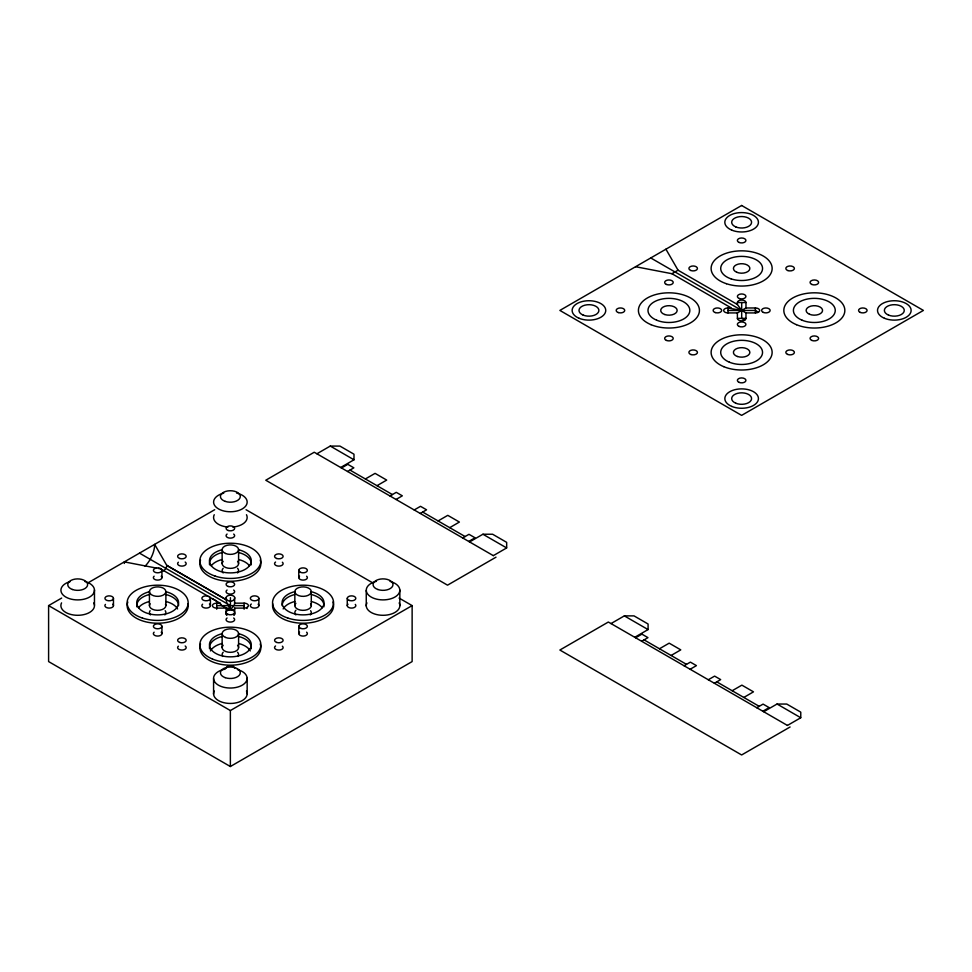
<?xml version="1.0" encoding="UTF-8"?>
<svg xmlns="http://www.w3.org/2000/svg" width="972" height="972" viewBox="0 0 972 972"><rect width="100%" height="100%" fill="white"/><g stroke="black" fill="none" stroke-linecap="round" stroke-linejoin="round"><path stroke-width="1.46" d="M94.466 605.228L94.478 589.968M247.155 693.838L247.167 678.116M399.844 605.69L399.844 589.968M230.4 608.776A18.456 5.759 76.5 0 1 226.695 602.385L226.61 601.923A4.702 1.482 76.6 0 1 226.427 601.364L226.124 597.719A4.289 2.479 0 0 1 230.413 595.241A4.289 2.479 0 0 1 234.702 597.719L234.568 604.074A3.572 2.066 -60 0 1 234.24 604.997L233.025 606.905A6.67 3.852 -60 0 1 232.527 607.451A7.557 4.362 -60 0 1 231.664 608.253L231.312 608.533A8.493 4.909 -60 0 1 229.708 609.493L227.351 609.845A5.188 2.989 -60 0 1 226.938 609.687L226.124 608.108L216.707 608.108A4.289 2.479 0 0 1 212.418 605.629A4.289 2.479 0 0 1 216.707 603.162L220.073 603.162L221.507 605.289M234.702 603.162L244.118 603.162A4.289 2.479 0 0 1 248.407 605.629A4.289 2.479 0 0 1 244.118 608.108L234.702 608.108L234.568 608.873A3.572 2.066 60 0 1 234.24 609.42A4.398 2.539 60 0 1 233.888 609.687A5.382 3.11 60 0 1 233.171 609.906L232.527 609.894A8.068 4.653 60 0 1 230.413 609.128M399.055 598.059L412.128 605.605L412.128 661.58L230.364 766.519L48.6 661.58L48.6 605.605L61.673 598.059M87.759 582.993L214.703 509.705M316.908 453.778L330.237 446.087M635.579 266.717L671.931 273.715L678.019 270.204L737.396 304.479L741.685 310.457L727.979 307.978A4.289 2.479 0 0 0 723.69 310.457A4.289 2.479 0 0 0 727.979 312.923L737.396 312.923L745.974 307.978L755.39 307.978A4.289 2.479 0 0 1 759.679 310.457A4.289 2.479 0 0 1 755.39 312.923L745.974 312.923L650.754 257.957M340.662 467.496L353.99 459.792L353.99 454.203L339.957 446.099L330.298 446.075L353.978 459.792M341.5 467.982L347.806 464.337L353.869 467.836L347.563 471.481M365.375 478.965L375.071 473.364L386.698 480.083L377.015 485.684M389.979 495.963L396.272 492.33L402.335 495.829L396.029 499.462M414.206 509.96L420.512 506.315L426.574 509.814L420.269 513.459M438.08 520.943L447.776 515.342L459.392 522.049L449.72 527.662M462.684 537.941L468.978 534.308L475.041 537.795L468.735 541.44M469.585 541.926L482.914 534.236L492.61 534.236L506.667 542.352L506.679 547.916L493.339 555.644M48.6 605.605L230.364 710.544L412.128 605.605M495.999 557.175L447.533 585.168L265.769 480.229L314.235 452.235L493.29 555.62M611.011 623.574L624.34 615.884L634.023 615.884L648.081 624L648.093 629.564L634.752 637.292M635.603 637.778L641.909 634.145L647.972 637.644L641.666 641.277M659.478 648.761L669.173 643.16L680.777 649.867L671.105 655.48M684.081 665.759L690.375 662.126L696.438 665.626L690.132 669.258M708.309 679.756L714.614 676.111L720.677 679.61L714.371 683.255M732.183 690.74L741.879 685.139L753.482 691.845L743.811 697.459M756.787 707.738L763.081 704.105L769.144 707.604L762.838 711.237M763.688 711.723L777.017 704.032M787.442 725.44L800.77 717.749L800.77 712.148L786.749 704.056L777.078 704.032L800.709 717.713M790.102 726.983L741.636 754.965L559.872 650.025L608.338 622.031L787.393 725.416M737.396 304.479L737.396 302.535L745.974 302.535L745.974 307.978M727.979 310.457L755.39 310.457L758.427 312.206M737.396 312.923L737.396 318.366L745.974 318.366L745.974 312.923M216.707 605.629L244.118 605.629M156.115 568.013L124.307 561.889A21.457 12.393 -60 0 0 124.367 563.432M158.387 568.45L160.659 568.887L207.704 596.018M671.931 273.715L731.345 307.978M744.71 320.116L741.685 318.366L741.685 302.535M482.963 534.26L506.606 547.916M624.389 615.908L648.032 629.564M349.981 470.084L392.396 494.566M422.699 512.062L465.102 536.544M644.084 639.88L686.499 664.362M716.789 681.858L759.205 706.34M246.062 509.729L372.896 582.957M139.482 553.129L230.413 605.629M212.649 598.874L216.355 601.012M208.931 596.735L220.073 603.162L220.425 604.147M665.929 249.197L678.043 270.18M366.25 590.466L366.262 605.981M213.573 678.614L213.585 694.142M755.39 307.978L755.39 312.923M727.979 307.978L727.979 312.923M347.259 598.315L347.259 605.592M311.295 591.608A8.226 4.751 0 0 1 298.963 595.727A8.226 4.751 0 0 1 298.963 587.501A8.226 4.751 0 0 1 311.295 591.608L311.295 605.58M298.781 570.333L298.781 577.611M298.781 626.296L298.781 633.574M294.844 605.629L294.844 591.632A20.91 12.065 0 0 0 286.546 610.209A20.91 12.065 0 0 0 319.594 610.209A20.91 12.065 0 0 0 311.38 591.729M258.88 598.327A4.289 2.479 0 0 1 252.453 600.465A4.289 2.479 0 0 1 252.453 596.188A4.289 2.479 0 0 1 258.88 598.327L258.88 605.617M244.118 603.162L244.118 609.225M238.59 549.617L238.59 563.602M238.59 633.562L238.59 647.559M234.702 608.108L234.702 613.551A4.289 3.499 0 0 1 234.398 614.839M230.413 597.719L230.413 609.59M230.364 710.544L230.364 766.519M226.124 608.108L226.124 613.551A4.289 3.499 0 0 0 226.427 614.839M222.138 549.666L222.138 563.651M222.138 633.61L222.138 647.607M216.707 603.162L216.707 609.225M210.414 598.327A4.289 2.479 0 0 1 203.986 600.465A4.289 2.479 0 0 1 203.986 596.188A4.289 2.479 0 0 1 210.414 598.327L210.414 605.617M165.884 591.608A8.226 4.751 0 0 1 153.552 595.727A8.226 4.751 0 0 1 153.552 587.501A8.226 4.751 0 0 1 165.884 591.608L165.884 605.58M161.947 570.345A4.289 2.479 0 0 1 155.52 572.484A4.289 2.479 0 0 1 155.52 568.207A4.289 2.479 0 0 1 161.947 570.345L161.947 577.635M161.947 626.308A4.289 2.479 0 0 1 155.52 628.459A4.289 2.479 0 0 1 155.52 624.17A4.289 2.479 0 0 1 161.947 626.308L161.947 633.598M149.433 591.632L149.433 605.629M113.469 598.327A4.289 2.479 0 0 1 107.041 600.465A4.289 2.479 0 0 1 107.041 596.188A4.289 2.479 0 0 1 113.469 598.327L113.469 605.617M112.716 604.207A4.289 2.479 0 0 1 112.132 607.403A4.289 2.479 0 0 1 106.556 607.561A4.289 2.479 0 0 1 105.438 604.402M209.417 604.025A4.289 2.479 0 0 1 209.162 607.354A4.289 2.479 0 0 1 203.391 607.512A4.289 2.479 0 0 1 202.601 604.207M161.194 632.189A4.289 2.479 0 0 1 160.501 635.445A4.289 2.479 0 0 1 154.815 635.445A4.289 2.479 0 0 1 154.123 632.189M161.194 576.214A4.289 2.479 0 0 1 160.501 579.47A4.289 2.479 0 0 1 154.815 579.47A4.289 2.479 0 0 1 154.123 576.214M226.075 668.286A4.289 2.479 0 0 1 230.364 665.82A4.289 2.479 0 0 1 234.653 668.286M185.178 645.991A4.289 2.479 0 0 1 184.923 649.332A4.289 2.479 0 0 1 179.152 649.478A4.289 2.479 0 0 1 178.362 646.186M282.366 646.186A4.289 2.479 0 0 1 281.576 649.478A4.289 2.479 0 0 1 275.805 649.332A4.289 2.479 0 0 1 275.55 645.991M233.657 618.01A4.289 2.479 0 0 1 233.304 621.4A4.289 2.479 0 0 1 227.424 621.4A4.289 2.479 0 0 1 227.071 618.01M233.657 534.065A4.289 2.479 0 0 1 233.304 537.443A4.289 2.479 0 0 1 227.424 537.443A4.289 2.479 0 0 1 227.071 534.065M355.29 604.402A4.289 2.479 0 0 1 354.173 607.561A4.289 2.479 0 0 1 348.596 607.403A4.289 2.479 0 0 1 348.012 604.207M258.127 604.207A4.289 2.479 0 0 1 257.337 607.512A4.289 2.479 0 0 1 251.566 607.354A4.289 2.479 0 0 1 251.311 604.025M306.605 632.189A4.289 2.479 0 0 1 305.913 635.445A4.289 2.479 0 0 1 300.226 635.445A4.289 2.479 0 0 1 299.546 632.189M306.605 576.214A4.289 2.479 0 0 1 305.913 579.47A4.289 2.479 0 0 1 300.226 579.47A4.289 2.479 0 0 1 299.546 576.214M282.366 562.229A4.289 2.479 0 0 1 281.576 565.534A4.289 2.479 0 0 1 275.805 565.376A4.289 2.479 0 0 1 275.55 562.047M185.178 562.047A4.289 2.479 0 0 1 184.923 565.376A4.289 2.479 0 0 1 179.152 565.534A4.289 2.479 0 0 1 178.362 562.229M233.657 590.028A4.289 2.479 0 0 1 233.304 593.418A4.289 2.479 0 0 1 227.424 593.418A4.289 2.479 0 0 1 227.071 590.028M237.557 561.33A8.226 4.751 0 0 1 230.364 568.377A8.226 4.751 0 0 1 223.171 561.33M310.615 603.721A8.226 4.751 0 0 1 302.669 610.343A8.226 4.751 0 0 1 295.877 603.296M237.557 645.274A8.226 4.751 0 0 1 230.364 652.334A8.226 4.751 0 0 1 223.171 645.274M165.495 604.159A8.226 4.751 0 0 1 157.245 610.343A8.226 4.751 0 0 1 150.113 603.721M161.814 570.941A4.289 2.479 -60 0 0 165.021 569.531A4.289 2.479 -60 0 0 166.747 565.376L154.657 544.381A21.457 12.393 -60 0 1 145.071 566.202M160.696 569.179A4.289 2.479 -60 0 1 160.684 568.875M246.475 691.019A16.791 9.696 0 0 1 230.364 703.449A16.791 9.696 0 0 1 214.253 691.019M399.164 602.871A16.791 9.696 0 0 1 383.053 615.3A16.791 9.696 0 0 1 366.93 602.871M246.475 514.723A16.791 9.696 0 0 1 232.758 527.055M227.97 527.055A16.791 9.696 0 0 1 214.253 514.723M93.798 602.871A16.791 9.696 0 0 1 77.687 615.3A16.791 9.696 0 0 1 61.564 602.871M234.702 613.551A4.289 2.479 0 0 1 233.717 615.118M227.047 615.069A4.289 2.479 0 0 1 226.124 613.551M230.376 608.8A18.456 13.924 35.7 0 1 221.434 605.422M247.155 607.379A4.289 2.479 60 0 1 246.949 608.545M234.702 597.719A4.289 3.499 0 0 1 230.413 601.218A4.289 3.499 0 0 1 226.124 597.719M84.686 581.414A16.791 9.696 0 0 1 90.967 596.152A16.791 9.696 0 0 1 64.674 596.334A16.791 9.696 0 0 1 70.336 581.511M236.585 493.071A16.791 9.696 0 0 1 243.838 507.87A16.791 9.696 0 0 1 217.206 508.077A16.791 9.696 0 0 1 223.742 493.168M390.051 581.402A16.791 9.696 0 0 1 396.126 596.273A16.791 9.696 0 0 1 369.676 596.067A16.791 9.696 0 0 1 376.419 581.305M237.375 669.55A16.791 9.696 0 0 1 243.097 684.653A16.791 9.696 0 0 1 216.367 683.717A16.791 9.696 0 0 1 225.225 669.125M187.997 603.782A30.509 17.605 0 0 1 156.091 623.198A30.509 17.605 0 0 1 127.806 601.996M136.858 606.856A20.91 12.065 0 0 1 149.36 594.524M165.957 594.524A20.91 12.065 0 0 1 178.569 605.605M260.217 643.974A30.509 17.605 0 0 1 230.364 665.188A30.509 17.605 0 0 1 200.511 643.974M238.675 636.502A20.91 12.065 0 0 1 251.165 648.822M209.575 648.822A20.91 12.065 0 0 1 222.066 636.502M260.217 560.018A30.509 17.605 0 0 1 230.364 581.244A30.509 17.605 0 0 1 200.511 560.018M209.575 564.878A20.91 12.065 0 0 1 222.066 552.546M238.675 552.546A20.91 12.065 0 0 1 251.165 564.878M282.159 605.605A20.91 12.065 0 0 1 294.771 594.524M311.38 594.524A20.91 12.065 0 0 1 323.87 606.856M332.922 601.996A30.509 17.605 0 0 1 304.637 623.198A30.509 17.605 0 0 1 272.731 603.782M165.957 591.729A20.91 12.065 0 0 1 174.182 610.209A20.91 12.065 0 0 1 141.134 610.209A20.91 12.065 0 0 1 149.36 591.729M283.144 608.934A20.91 12.065 0 0 1 294.771 601.522M311.38 601.522A20.91 12.065 0 0 1 322.254 607.804M310.615 610.72A8.226 4.751 0 0 1 310.262 614.912M295.877 614.912A8.226 4.751 0 0 1 295.877 610.295M211.179 565.826A20.91 12.065 0 0 1 222.066 559.544M238.675 559.544A20.91 12.065 0 0 1 249.549 565.826M237.557 568.316A8.226 4.751 0 0 1 237.557 572.933M223.171 572.933A8.226 4.751 0 0 1 223.171 568.316M210.438 650.912A20.91 12.065 0 0 1 222.066 643.5M238.675 643.5A20.91 12.065 0 0 1 250.29 650.912M237.557 652.273A8.226 4.751 0 0 1 237.909 656.465M222.819 656.465A8.226 4.751 0 0 1 223.171 652.273M138.474 607.804A20.91 12.065 0 0 1 149.36 601.522M165.957 601.522A20.91 12.065 0 0 1 177.584 608.934M165.204 610.72A8.226 4.751 0 0 1 164.851 614.912M150.466 614.912A8.226 4.751 0 0 1 150.113 610.72M238.675 633.708A20.91 12.065 0 0 1 246.888 652.176A20.91 12.065 0 0 1 213.84 652.176A20.91 12.065 0 0 1 222.066 633.708M238.675 549.751A20.91 12.065 0 0 1 246.888 568.231A20.91 12.065 0 0 1 213.84 568.231A20.91 12.065 0 0 1 222.066 549.751M737.396 302.535A4.289 2.479 0 0 1 741.685 300.069A4.289 2.479 0 0 1 745.974 302.535M745.974 318.366A4.289 2.479 0 0 1 741.685 320.845A4.289 2.479 0 0 1 737.396 318.366M741.636 205.481L559.872 310.42L741.636 415.372L923.4 310.42L741.636 205.481M226.124 599.663L166.747 565.376L226.124 599.663M179.747 642.443A4.289 2.479 0 0 0 186.174 640.305A4.289 2.479 0 0 0 179.747 638.167A4.289 2.479 0 0 0 179.747 642.443M276.692 642.443A4.289 2.479 0 0 0 283.119 640.305A4.289 2.479 0 0 0 276.692 638.167A4.289 2.479 0 0 0 276.692 642.443M227.849 614.328A4.289 2.479 0 0 0 234.629 612.579A4.289 2.479 0 0 0 228.614 610.064A4.289 2.479 0 0 0 227.849 614.328M228.226 530.505A4.289 2.479 0 0 0 234.653 528.367A4.289 2.479 0 0 0 228.226 526.229A4.289 2.479 0 0 0 228.226 530.505M349.398 600.465A4.289 2.479 0 0 0 355.825 598.327A4.289 2.479 0 0 0 349.398 596.188A4.289 2.479 0 0 0 349.398 600.465M300.931 628.459A4.289 2.479 0 0 0 307.359 626.308A4.289 2.479 0 0 0 300.931 624.17A4.289 2.479 0 0 0 300.931 628.459M300.555 572.35A4.289 2.479 0 0 0 307.334 570.6A4.289 2.479 0 0 0 301.32 568.085A4.289 2.479 0 0 0 300.555 572.35M276.692 558.499A4.289 2.479 0 0 0 283.119 556.349A4.289 2.479 0 0 0 276.692 554.21A4.289 2.479 0 0 0 276.692 558.499M179.747 558.499A4.289 2.479 0 0 0 186.174 556.349A4.289 2.479 0 0 0 179.747 554.21A4.289 2.479 0 0 0 179.747 558.499M228.226 586.481A4.289 2.479 0 0 0 234.653 584.342A4.289 2.479 0 0 0 228.226 582.192A4.289 2.479 0 0 0 228.226 586.481M72.523 589.518A9.939 5.735 0 0 0 87.626 584.755A9.939 5.735 0 0 0 72.936 579.591A9.939 5.735 0 0 0 72.523 589.518M225.2 501.37A9.939 5.735 0 0 0 240.303 496.607A9.939 5.735 0 0 0 225.613 491.431A9.939 5.735 0 0 0 225.2 501.37M377.853 589.506A9.939 5.735 0 0 0 392.967 584.755A9.939 5.735 0 0 0 378.29 579.567A9.939 5.735 0 0 0 377.853 589.506M225.176 677.654A9.939 5.735 0 0 0 240.291 672.903A9.939 5.735 0 0 0 225.613 667.728A9.939 5.735 0 0 0 225.176 677.654M225.54 637.438A8.226 4.751 0 0 0 238.541 634.084A8.226 4.751 0 0 0 227.011 629.249A8.226 4.751 0 0 0 225.54 637.438M225.54 553.481A8.226 4.751 0 0 0 238.541 550.128A8.226 4.751 0 0 0 227.011 545.304A8.226 4.751 0 0 0 225.54 553.481M142.41 618.058A30.509 17.605 0 0 0 188.167 602.81A30.509 17.605 0 0 0 142.41 587.55A30.509 17.605 0 0 0 142.41 618.058M212.467 659.04A30.509 17.605 0 0 0 260.703 646.599A30.509 17.605 0 0 0 217.922 628.702A30.509 17.605 0 0 0 212.467 659.04M215.116 576.08A30.509 17.605 0 0 0 260.873 560.832A30.509 17.605 0 0 0 215.116 545.584A30.509 17.605 0 0 0 215.116 576.08M287.821 618.058A30.509 17.605 0 0 0 333.578 602.81A30.509 17.605 0 0 0 287.821 587.55A30.509 17.605 0 0 0 287.821 618.058M666.415 340.419A4.289 2.479 0 0 0 673.195 338.669A4.289 2.479 0 0 0 667.181 336.154A4.289 2.479 0 0 0 666.415 340.419M739.121 242.465A4.289 2.479 0 0 0 745.901 240.716A4.289 2.479 0 0 0 739.886 238.201A4.289 2.479 0 0 0 739.121 242.465M691.019 354.549A4.289 2.479 0 0 0 697.446 352.399A4.289 2.479 0 0 0 691.019 350.26A4.289 2.479 0 0 0 691.019 354.549M811.827 340.419A4.289 2.479 0 0 0 818.606 338.669A4.289 2.479 0 0 0 812.592 336.154A4.289 2.479 0 0 0 811.827 340.419M809.518 314.272A8.226 4.751 0 0 0 822.519 310.919A8.226 4.751 0 0 0 810.988 306.095A8.226 4.751 0 0 0 809.518 314.272M715.258 312.571A4.289 2.479 0 0 0 721.686 310.42A4.289 2.479 0 0 0 715.258 308.282A4.289 2.479 0 0 0 715.258 312.571M739.121 382.385A4.289 2.479 0 0 0 745.901 380.647A4.289 2.479 0 0 0 739.886 378.132A4.289 2.479 0 0 0 739.121 382.385M739.121 326.422A4.289 2.479 0 0 0 745.901 324.672A4.289 2.479 0 0 0 739.886 322.157A4.289 2.479 0 0 0 739.121 326.422M763.36 312.425A4.289 2.479 0 0 0 770.128 310.675A4.289 2.479 0 0 0 764.126 308.173A4.289 2.479 0 0 0 763.36 312.425M690.655 270.447A4.289 2.479 0 0 0 697.422 268.709A4.289 2.479 0 0 0 691.42 266.194A4.289 2.479 0 0 0 690.655 270.447M737.517 356.517A8.226 4.751 0 0 0 749.862 352.399A8.226 4.751 0 0 0 737.517 348.292A8.226 4.751 0 0 0 737.517 356.517M723.739 366.663A30.509 17.605 0 0 0 771.975 354.221A30.509 17.605 0 0 0 729.194 336.324A30.509 17.605 0 0 0 723.739 366.663M731.187 278.903A20.91 12.065 0 0 0 762.546 268.454A20.91 12.065 0 0 0 731.187 257.993A20.91 12.065 0 0 0 731.187 278.903M726.388 283.703A30.509 17.605 0 0 0 772.145 268.454A30.509 17.605 0 0 0 726.388 253.194A30.509 17.605 0 0 0 726.388 283.703M802.07 320.201A20.91 12.065 0 0 0 835.142 311.672A20.91 12.065 0 0 0 805.812 299.4A20.91 12.065 0 0 0 802.07 320.201M796.445 324.684A30.509 17.605 0 0 0 844.68 312.243A30.509 17.605 0 0 0 801.9 294.346A30.509 17.605 0 0 0 796.445 324.684M860.293 312.425A4.289 2.479 0 0 0 867.073 310.675A4.289 2.479 0 0 0 861.058 308.173A4.289 2.479 0 0 0 860.293 312.425M811.827 284.444A4.289 2.479 0 0 0 818.606 282.694A4.289 2.479 0 0 0 812.592 280.179A4.289 2.479 0 0 0 811.827 284.444M583.115 315.074A9.939 5.735 0 0 0 598.837 311.016A9.939 5.735 0 0 0 584.889 305.184A9.939 5.735 0 0 0 583.115 315.074M735.804 403.222A9.939 5.735 0 0 0 751.526 399.164A9.939 5.735 0 0 0 737.578 393.332A9.939 5.735 0 0 0 735.804 403.222M579.093 318.281A16.803 9.696 0 0 0 605.653 311.429A16.803 9.696 0 0 0 582.082 301.575A16.803 9.696 0 0 0 579.093 318.281M735.804 226.926A9.939 5.735 0 0 0 751.526 222.867A9.939 5.735 0 0 0 737.578 217.035A9.939 5.735 0 0 0 735.804 226.926M731.77 230.133A16.803 9.696 0 0 0 758.342 223.268A16.803 9.696 0 0 0 734.771 213.427A16.803 9.696 0 0 0 731.77 230.133M888.493 315.074A9.939 5.735 0 0 0 904.215 311.016A9.939 5.735 0 0 0 890.267 305.184A9.939 5.735 0 0 0 888.493 315.074M884.471 318.281A16.803 9.696 0 0 0 911.031 311.429A16.803 9.696 0 0 0 887.472 301.575A16.803 9.696 0 0 0 884.471 318.281M787.964 270.593A4.289 2.479 0 0 0 794.391 268.454A4.289 2.479 0 0 0 787.964 266.304A4.289 2.479 0 0 0 787.964 270.593M729.365 362.179A20.91 12.065 0 0 0 762.425 353.65A20.91 12.065 0 0 0 733.107 341.379A20.91 12.065 0 0 0 729.365 362.179M656.659 320.201A20.91 12.065 0 0 0 689.719 311.672A20.91 12.065 0 0 0 660.401 299.4A20.91 12.065 0 0 0 656.659 320.201M651.033 324.684A30.509 17.605 0 0 0 699.269 312.243A30.509 17.605 0 0 0 656.489 294.346A30.509 17.605 0 0 0 651.033 324.684M618.313 312.571A4.289 2.479 0 0 0 624.741 310.42A4.289 2.479 0 0 0 618.313 308.282A4.289 2.479 0 0 0 618.313 312.571M736.812 272.294A8.226 4.751 0 0 0 749.813 268.94A8.226 4.751 0 0 0 738.283 264.117A8.226 4.751 0 0 0 736.812 272.294M739.498 298.574A4.289 2.479 0 0 0 745.925 296.436A4.289 2.479 0 0 0 739.498 294.297A4.289 2.479 0 0 0 739.498 298.574M787.587 354.403A4.289 2.479 0 0 0 794.367 352.654A4.289 2.479 0 0 0 788.353 350.139A4.289 2.479 0 0 0 787.587 354.403M664.812 314.539A8.226 4.751 0 0 0 677.156 310.42A8.226 4.751 0 0 0 664.812 306.314A8.226 4.751 0 0 0 664.812 314.539M666.415 284.444A4.289 2.479 0 0 0 673.195 282.694A4.289 2.479 0 0 0 667.181 280.179A4.289 2.479 0 0 0 666.415 284.444M731.794 406.43A16.803 9.696 0 0 0 758.354 399.577A16.803 9.696 0 0 0 734.783 389.723A16.803 9.696 0 0 0 731.794 406.43"/></g></svg>
